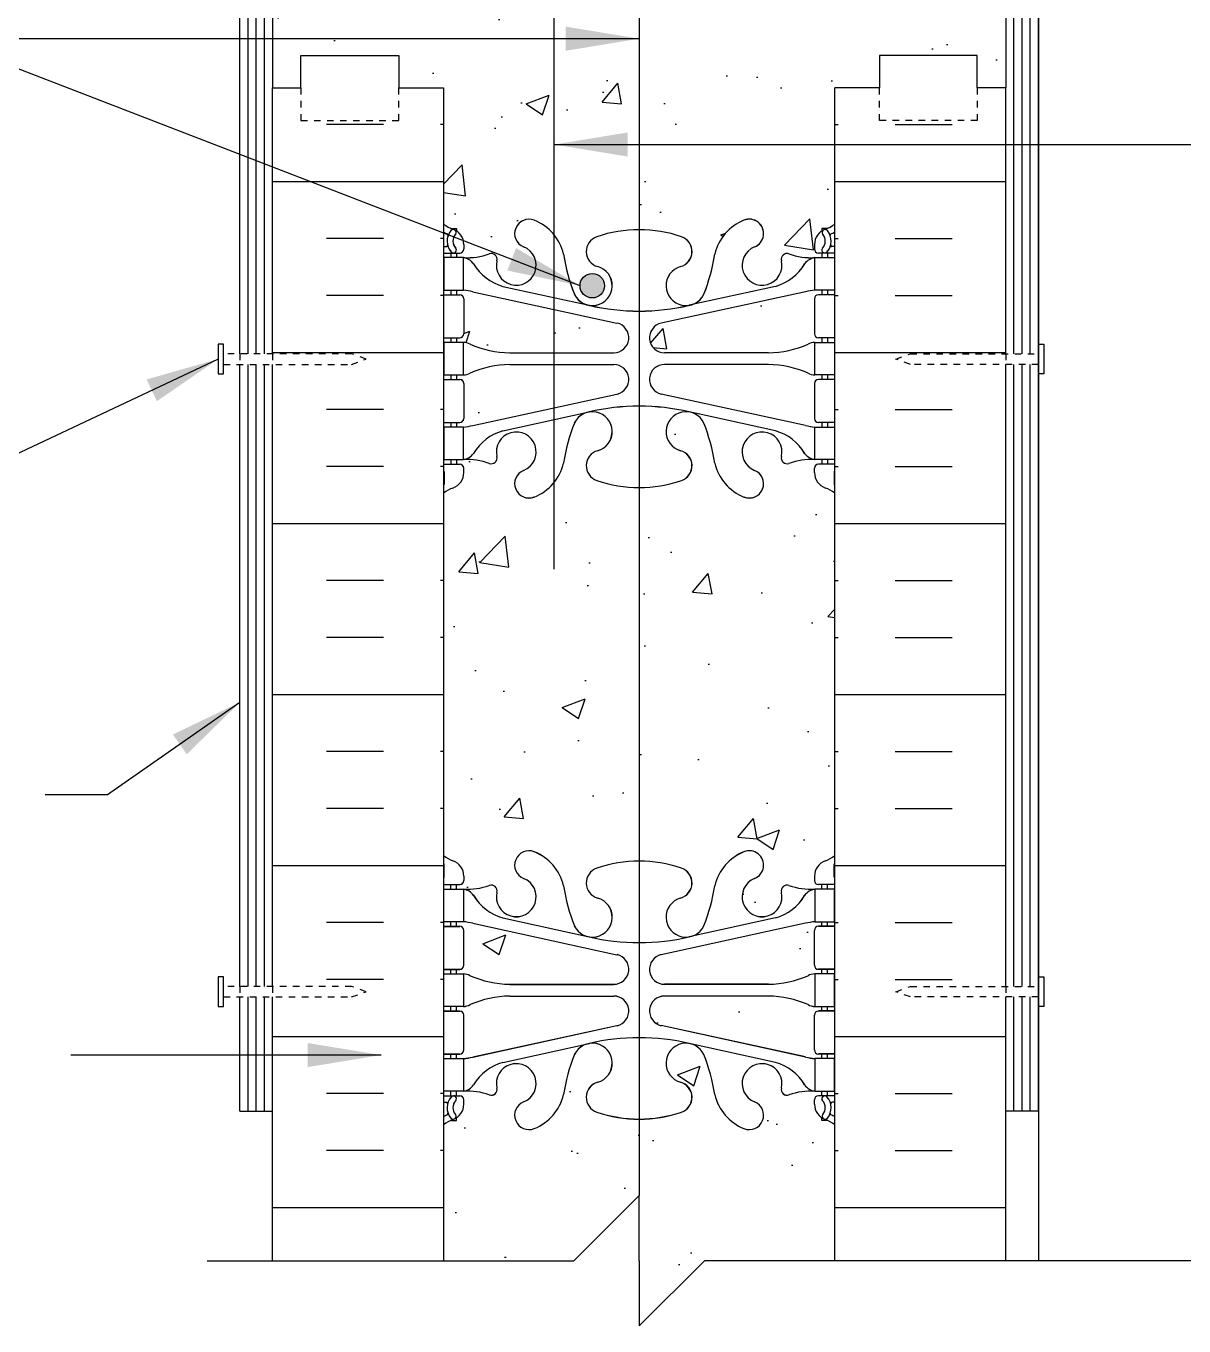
# Model space of a CAD drawing. Header units: inches. Extents: x 86.8 to 131.6, y 266.1 to 346.4.
# Drawn here: x 98.67 to 116.43, y 297.44 to 317.39 of the extents above; entities that cross this region are included whole.
import ezdxf

# ---------------------------------------------------------------- set-up
doc = ezdxf.new("R2010")
doc.units = ezdxf.units.IN
doc.header["$LTSCALE"] = 0.5
doc.header["$MEASUREMENT"] = 0
doc.linetypes.add('DASHED2', pattern=[0.375, 0.25, -0.125])
doc.linetypes.add('HIDDEN2', pattern=[0.1875, 0.125, -0.0625])
for name, color, linetype in [('HATCH', 12, 'Continuous'), ('line25', 2, 'Continuous'), ('LINE3', 3, 'Continuous'), ('LINE50', 5, 'Continuous'), ('LINE9', 9, 'Continuous'), ('TEXT', 4, 'Continuous'), ('Web_Edge', 9, 'Continuous')]:
    doc.layers.add(name, color=color, linetype=linetype)
doc.styles.add('DIM', font='romans.shx', dxfattribs={"width": 0.7})
doc.styles.get("Standard").update_dxf_attribs({"font": 'romans.shx'})
doc.dimstyles.new('ext', dxfattribs={"dimscale": 12, "dimtxt": 0.09375, "dimasz": 0.09375, "dimexe": 0.09375, "dimexo": 0.0625, "dimgap": 0.0625, "dimtad": 0, "dimjust": 1, "dimdec": 1, "dimzin": 3, "dimdsep": 46, "dimlunit": 4, "dimtxsty": 'DIM', "dimcen": 0.09, "dimdle": 0.09375, "dimclrt": 4, "dimadec": 0, "dimazin": 0, "dimtfac": 1, "dimtdec": 1, "dimtmove": 2, "dimatfit": 3, "dimfxl": 0, "dimfrac": 2, "dimtolj": 1, "dimtzin": 0, "dimarcsym": 0})
doc.dimstyles.new('ext_12', dxfattribs={"dimscale": 12, "dimtxt": 0.075, "dimasz": 0.09375, "dimexe": 0.09375, "dimexo": 0.0625, "dimgap": 0.0625, "dimtad": 1, "dimdec": 1, "dimzin": 2, "dimdsep": 46, "dimlunit": 4, "dimtxsty": 'DIM', "dimcen": 0.09, "dimdle": 0.09375, "dimclrt": 4, "dimadec": 0, "dimazin": 0, "dimtfac": 1, "dimtdec": 1, "dimtmove": 2, "dimatfit": 3, "dimfxl": 0, "dimfrac": 2, "dimtolj": 1, "dimtzin": 0, "dimarcsym": 0})
doc.dimstyles.get("Standard").update_dxf_attribs({"dimtxt": 0.18, "dimasz": 0.18, "dimexe": 0.18, "dimexo": 0.0625, "dimgap": 0.09, "dimtad": 0, "dimtih": 1, "dimtoh": 1, "dimdec": 4, "dimzin": 0, "dimdsep": 46, "dimtxsty": 'Standard', "dimcen": 0.09, "dimadec": 0, "dimazin": 0, "dimtfac": 1, "dimtdec": 4, "dimtofl": 0, "dimtmove": 0, "dimatfit": 3, "dimfxl": 0, "dimtolj": 1, "dimtzin": 0, "dimarcsym": 0})
pattern_1 = [(50, (0, 0), (3.5863, -0.31376), [0.375, -4.125]), (355, (0, 0), (-0.693757, 3.76096), [0.3, -3.3]), (100.4514, (0.299, -0.026), (2.892547, 3.447198), [0.3187, -3.50571]), (46.1842, (0, 1), (5.336205, -0.827595), [0.5625, -6.1875]), (96.6356, (0.4447, 0.931), (4.67331, 4.87059), [0.47805, -5.258565]), (351.1842, (0, 1), (4.67331, 4.87059), [0.45, -4.95]), (21, (0.5, 0.75), (2.984535, -2.013094), [0.375, -4.125]), (326, (0.5, 0.75), (1.216577, 3.62575), [0.3, -3.3]), (71.4514, (0.7487, 0.5822), (4.201113, 1.612652), [0.3187, -3.50571]), (37.5, (0, 0), (0.0607993, 1.6644693), [0, -3.26, 0, -3.35, 0, -3.3125]), (7.5, (0, 0), (1.315348, 1.972059), [0, -1.91, 0, -3.185, 0, -1.2625]), (327.5, (-1.115, 0), (2.669112, -0.1127744), [0, -1.25, 0, -3.9, 0, -5.175]), (317.5, (-1.615, 0), (2.915931, 0.500525), [0, -1.625, 0, -2.59, 0, -3.675])]

# ---------------------------------------------------------------- blocks, each defined once
blk = doc.blocks.new('6 web')
at = {"layer": 'Web_Edge'}
for p, q in [((-2.89, 6.845), (-2.8, 6.845)), ((-2.8, 6.845), (-2.8, 6.803)), ((2.89, 6.845), (2.8, 6.845)), ((2.8, 6.845), (2.8, 6.803)), ((-2.69, 6.596), (-2.69, 6.529)), ((2.69, 6.596), (2.69, 6.529)), ((-3, 6.566), (-2.958, 6.566)), ((-3, 6.466), (-2.752, 6.466)), ((-2.89, 6.466), (-2.89, 6.396)), ((-2.8, 6.466), (-2.8, 6.396)), ((3, 6.466), (2.752, 6.466)), ((2.8, 6.466), (2.8, 6.396)), ((2.89, 6.466), (2.89, 6.396)), ((3, 6.566), (2.958, 6.566)), ((-3, 5.826), (-2.752, 5.826)), ((-2.89, 5.896), (-2.89, 5.826)), ((-2.8, 5.896), (-2.8, 5.826)), ((-2.551, 5.872), (-0.34, 5.391)), ((-2.09, 5.955), (-0.768, 5.665)), ((2.551, 5.872), (0.34, 5.391)), ((2.09, 5.955), (0.768, 5.665)), ((3, 5.826), (2.752, 5.826)), ((2.8, 5.896), (2.8, 5.826)), ((2.89, 5.896), (2.89, 5.826)), ((-2.69, 5.764), (-2.69, 5.229)), ((2.69, 5.764), (2.69, 5.229)), ((-3, 5.166), (-2.752, 5.166)), ((-2.89, 5.166), (-2.89, 5.096)), ((-2.8, 5.166), (-2.8, 5.096)), ((3, 5.166), (2.752, 5.166)), ((2.8, 5.166), (2.8, 5.096)), ((2.89, 5.166), (2.89, 5.096)), ((-1.985, 4.936), (-0.389, 4.936)), ((1.985, 4.936), (0.389, 4.936)), ((-2.89, 4.596), (-2.89, 4.526)), ((-2.8, 4.596), (-2.8, 4.526)), ((-1.985, 4.756), (-0.389, 4.756)), ((1.985, 4.756), (0.389, 4.756)), ((2.8, 4.596), (2.8, 4.526)), ((2.89, 4.596), (2.89, 4.526)), ((-3, 4.526), (-2.752, 4.526)), ((-2.69, 4.464), (-2.69, 3.929)), ((2.69, 4.464), (2.69, 3.929)), ((3, 4.526), (2.752, 4.526)), ((-2.551, 3.82), (-0.34, 4.302)), ((2.551, 3.82), (0.34, 4.302)), ((-2.09, 3.737), (-0.768, 4.028)), ((2.09, 3.737), (0.768, 4.028)), ((-3, 3.866), (-2.752, 3.866)), ((-2.89, 3.866), (-2.89, 3.796)), ((-2.8, 3.866), (-2.8, 3.796)), ((3, 3.866), (2.752, 3.866)), ((2.8, 3.866), (2.8, 3.796)), ((2.89, 3.866), (2.89, 3.796)), ((-3, 3.226), (-2.752, 3.226)), ((-2.89, 3.296), (-2.89, 3.226)), ((-2.8, 3.296), (-2.8, 3.226)), ((3, 3.226), (2.752, 3.226)), ((2.8, 3.296), (2.8, 3.226)), ((2.89, 3.296), (2.89, 3.226)), ((-2.99, 3.106), (-2.99, 2.92)), ((-2.69, 3.096), (-2.69, 3.164)), ((2.69, 3.096), (2.69, 3.164)), ((2.99, 3.106), (2.99, 2.92)), ((-2.99, -3.106), (-2.99, -2.92)), ((2.99, -3.106), (2.99, -2.92)), ((-2.69, -3.096), (-2.69, -3.164)), ((2.69, -3.096), (2.69, -3.164)), ((-3, -3.226), (-2.752, -3.226)), ((-2.89, -3.296), (-2.89, -3.226)), ((-2.8, -3.296), (-2.8, -3.226)), ((3, -3.226), (2.752, -3.226)), ((2.8, -3.296), (2.8, -3.226)), ((2.89, -3.296), (2.89, -3.226)), ((-2.09, -3.737), (-0.768, -4.028)), ((2.09, -3.737), (0.768, -4.028)), ((-3, -3.866), (-2.752, -3.866)), ((-2.89, -3.866), (-2.89, -3.796)), ((-2.8, -3.866), (-2.8, -3.796)), ((-2.69, -4.464), (-2.69, -3.929)), ((-2.551, -3.82), (-0.34, -4.302)), ((2.551, -3.82), (0.34, -4.302)), ((2.69, -4.464), (2.69, -3.929)), ((3, -3.866), (2.752, -3.866)), ((2.8, -3.866), (2.8, -3.796)), ((2.89, -3.866), (2.89, -3.796)), ((-3, -4.526), (-2.752, -4.526)), ((-2.89, -4.596), (-2.89, -4.526)), ((-2.8, -4.596), (-2.8, -4.526)), ((3, -4.526), (2.752, -4.526)), ((2.8, -4.596), (2.8, -4.526)), ((2.89, -4.596), (2.89, -4.526)), ((-1.985, -4.756), (-0.389, -4.756)), ((1.985, -4.756), (0.389, -4.756)), ((-1.985, -4.936), (-0.389, -4.936)), ((1.985, -4.936), (0.389, -4.936)), ((-3, -5.166), (-2.752, -5.166)), ((-2.89, -5.166), (-2.89, -5.096)), ((-2.8, -5.166), (-2.8, -5.096)), ((3, -5.166), (2.752, -5.166)), ((2.8, -5.166), (2.8, -5.096)), ((2.89, -5.166), (2.89, -5.096)), ((-2.69, -5.764), (-2.69, -5.229)), ((2.69, -5.764), (2.69, -5.229)), ((-2.551, -5.872), (-0.34, -5.391)), ((2.551, -5.872), (0.34, -5.391)), ((-2.09, -5.955), (-0.768, -5.665)), ((2.09, -5.955), (0.768, -5.665)), ((-3, -5.826), (-2.752, -5.826)), ((-2.89, -5.896), (-2.89, -5.826)), ((-2.8, -5.896), (-2.8, -5.826)), ((3, -5.826), (2.752, -5.826)), ((2.8, -5.896), (2.8, -5.826)), ((2.89, -5.896), (2.89, -5.826)), ((-3, -6.466), (-2.752, -6.466)), ((-3, -6.566), (-2.958, -6.566)), ((-2.89, -6.466), (-2.89, -6.396)), ((-2.8, -6.466), (-2.8, -6.396)), ((-2.69, -6.596), (-2.69, -6.529)), ((2.69, -6.596), (2.69, -6.529)), ((3, -6.466), (2.752, -6.466)), ((2.8, -6.466), (2.8, -6.396)), ((2.89, -6.466), (2.89, -6.396)), ((3, -6.566), (2.958, -6.566)), ((-2.89, -6.845), (-2.8, -6.845)), ((-2.8, -6.845), (-2.8, -6.803)), ((2.8, -6.845), (2.8, -6.803)), ((2.89, -6.845), (2.8, -6.845))]:
    blk.add_line(p, q, dxfattribs=at)
for points in [[(-2.995, 5.896), (-2.695, 5.896), (-2.695, 6.396), (-2.995, 6.396)], [(2.995, 5.896), (2.695, 5.896), (2.695, 6.396), (2.995, 6.396)], [(-2.995, 4.596), (-2.695, 4.596), (-2.695, 5.096), (-2.995, 5.096)], [(2.995, 4.596), (2.695, 4.596), (2.695, 5.096), (2.995, 5.096)], [(-2.995, 3.296), (-2.695, 3.296), (-2.695, 3.796), (-2.995, 3.796)], [(2.995, 3.296), (2.695, 3.296), (2.695, 3.796), (2.995, 3.796)], [(-2.995, -3.296), (-2.695, -3.296), (-2.695, -3.796), (-2.995, -3.796)], [(2.995, -3.296), (2.695, -3.296), (2.695, -3.796), (2.995, -3.796)], [(-2.995, -4.596), (-2.695, -4.596), (-2.695, -5.096), (-2.995, -5.096)], [(2.995, -4.596), (2.695, -4.596), (2.695, -5.096), (2.995, -5.096)], [(-2.995, -5.896), (-2.695, -5.896), (-2.695, -6.396), (-2.995, -6.396)], [(2.995, -5.896), (2.695, -5.896), (2.695, -6.396), (2.995, -6.396)]]:
    blk.add_lwpolyline(points, close=True, dxfattribs=at)
for centre, radius, start, end in [((-1.69, 6.766), 0.22, 68.1963, 248.1963), ((1.69, 6.766), 0.22, 291.8037, 111.8037), ((-2.69, 7.303), 0.5, 231.6833, 250.5288), ((-2.69, 7.303), 0.6, 238.8907, 245.0748), ((-2.696, 6.651), 0.25, 140.1145, 222.4609), ((-2.854, 6.782), 0.045, 319.1879, 141.448), ((-2.94, 6.596), 0.25, 0, 70.5288), ((-1.885, 6.278), 0.745, 13.2652, 68.1963), ((0, 4.825), 2, 90, 108.923), ((0, 4.825), 2, 71.077, 90), ((1.885, 6.278), 0.745, 111.8037, 166.7348), ((2.94, 6.596), 0.25, 109.4712, 180), ((2.854, 6.782), 0.045, 38.552, 220.8121), ((2.69, 7.303), 0.5, 289.4712, 308.3167), ((2.696, 6.651), 0.25, 317.5391, 39.8855), ((2.69, 7.303), 0.6, 294.9252, 301.1093), ((-2.958, 6.586), 0.02, 270, 14.1541), ((-2.951, 6.741), 0.02, 340.7916, 65.0748), ((-2.696, 6.651), 0.16, 140.0001, 222.4609), ((-0.571, 6.49), 0.24, 108.923, 254.2747), ((0.571, 6.49), 0.24, 285.7253, 71.077), ((2.696, 6.651), 0.16, 317.5391, 39.9999), ((2.951, 6.741), 0.02, 114.9252, 199.2084), ((2.958, 6.586), 0.02, 165.8459, 270), ((-2.848, 6.512), 0.045, 222.4609, 42.4609), ((-2.752, 6.529), 0.0625, 270, 0), ((-2.639, 7.395), 1, 266.7879, 289.9067), ((-2.738, 6.15), 0.25, 37.2777, 80.0823), ((-2.269, 6.369), 0.09, 346.6795, 108.8651), ((-1.885, 6.278), 0.305, 166.6795, 68.1963), ((1.803, 6.92), 3, 189.0273, 201.1984), ((-1.803, 6.92), 3, 338.8016, 350.9727), ((1.885, 6.278), 0.305, 111.8037, 13.3205), ((2.269, 6.369), 0.09, 71.1349, 193.3205), ((2.639, 7.395), 1, 250.0933, 273.2121), ((2.738, 6.15), 0.25, 99.9177, 142.7223), ((2.752, 6.529), 0.0625, 180, 270), ((2.848, 6.512), 0.045, 137.5391, 317.5391), ((-1.891, 6.678), 0.75, 210.155, 254.5838), ((-0.718, 5.966), 0.305, 205.3782, 74.2747), ((0.718, 5.966), 0.305, 105.7253, 334.6218), ((1.891, 6.678), 0.75, 285.4162, 329.845), ((-2.752, 5.764), 0.0625, 0, 90), ((-2.786, 4.9), 1, 76.4291, 84.7991), ((2.786, 4.9), 1, 95.2009, 103.5709), ((2.752, 5.764), 0.0625, 90, 180), ((0, 8.932), 3.356, 256.7692, 270), ((0, 8.932), 3.356, 270, 283.2308), ((-0.389, 5.166), 0.23, 270, 77.6055), ((0.389, 5.166), 0.23, 102.3945, 270), ((-2.752, 5.229), 0.0625, 270, 0), ((2.752, 5.229), 0.0625, 180, 270), ((-2.699, 4.877), 0.219, 60.4937, 88.92), ((-1.955, 6.536), 1.6, 246.5673, 268.9203), ((1.955, 6.536), 1.6, 271.0797, 293.4327), ((2.699, 4.877), 0.219, 91.08, 119.5063), ((-2.699, 4.815), 0.219, 271.08, 299.5063), ((-2.699, 4.815), 0.219, 271.08, 299.5063), ((-1.955, 3.156), 1.6, 91.0797, 113.4327), ((-1.955, 3.156), 1.6, 91.0797, 113.4327), ((-0.389, 4.526), 0.23, 282.3945, 90), ((0.389, 4.526), 0.23, 90, 257.6055), ((1.955, 3.156), 1.6, 66.5673, 88.9203), ((1.955, 3.156), 1.6, 66.5673, 88.9203), ((2.699, 4.815), 0.219, 240.4937, 268.92), ((2.699, 4.815), 0.219, 240.4937, 268.92), ((-2.752, 4.464), 0.0625, 0, 90), ((2.752, 4.464), 0.0625, 90, 180), ((-0.718, 3.727), 0.305, 285.7253, 154.6218), ((0, 0.761), 3.356, 90, 103.2308), ((0, 0.761), 3.356, 76.7692, 90), ((0.718, 3.727), 0.305, 25.3782, 254.2747), ((-2.752, 3.929), 0.0625, 270, 0), ((-2.786, 4.792), 1, 275.2009, 283.5709), ((1.803, 2.773), 3, 158.8016, 170.9727), ((-1.803, 2.773), 3, 9.0273, 21.1984), ((2.786, 4.792), 1, 256.4291, 264.7991), ((2.752, 3.929), 0.0625, 180, 270), ((-1.891, 3.014), 0.75, 105.4162, 149.845), ((-1.885, 3.414), 0.305, 291.8037, 193.3205), ((1.885, 3.414), 0.305, 346.6795, 248.1963), ((1.891, 3.014), 0.75, 30.155, 74.5838), ((-0.571, 3.202), 0.24, 105.7253, 251.077), ((0.571, 3.202), 0.24, 288.923, 74.2747), ((-2.752, 3.164), 0.0625, 360, 90), ((-2.738, 3.542), 0.25, 279.9177, 322.7223), ((-2.639, 2.298), 1, 70.0933, 93.2121), ((-2.269, 3.323), 0.09, 251.1349, 13.3205), ((-1.885, 3.414), 0.745, 291.8037, 346.7348), ((1.885, 3.414), 0.745, 193.2652, 248.1963), ((2.269, 3.323), 0.09, 166.6795, 288.8651), ((2.639, 2.298), 1, 86.7879, 109.9067), ((2.738, 3.542), 0.25, 217.2777, 260.0823), ((2.752, 3.164), 0.0625, 90, 180), ((-3.01, 3.106), 0.02, 0, 60.012), ((-2.94, 3.096), 0.25, 289.4712, 360), ((-1.69, 2.927), 0.22, 111.8037, 291.8037), ((1.69, 2.927), 0.22, 248.1963, 68.1963), ((2.94, 3.096), 0.25, 180, 250.5288), ((3.01, 3.106), 0.02, 119.988, 180), ((-3.01, 2.92), 0.02, 301.073, 0), ((-2.69, 2.389), 0.6, 121.073, 121.1093), ((-2.69, 2.389), 0.5, 109.4712, 128.3167), ((0, 4.867), 2, 251.077, 270), ((0, 4.867), 2, 270, 288.923), ((2.69, 2.389), 0.5, 51.6833, 70.5288), ((3.01, 2.92), 0.02, 180, 238.927), ((2.69, 2.389), 0.6, 58.8907, 58.927), ((-2.69, -2.389), 0.5, 231.6833, 250.5288), ((-1.69, -2.927), 0.22, 68.1963, 248.1963), ((-1.885, -3.414), 0.745, 13.2652, 68.1963), ((1.885, -3.414), 0.745, 111.8037, 166.7348), ((1.69, -2.927), 0.22, 291.8037, 111.8037), ((2.69, -2.389), 0.5, 289.4712, 308.3167), ((-2.69, -2.389), 0.6, 238.8907, 238.927), ((-3.01, -2.92), 0.02, 360, 58.927), ((-2.94, -3.096), 0.25, 0, 70.5288), ((-0.571, -3.202), 0.24, 108.923, 254.2747), ((0, -4.867), 2, 90, 108.923), ((0, -4.867), 2, 71.077, 90), ((0.571, -3.202), 0.24, 285.7253, 71.077), ((2.94, -3.096), 0.25, 109.4712, 180), ((3.01, -2.92), 0.02, 121.073, 180), ((2.69, -2.389), 0.6, 301.073, 301.1093), ((-3.01, -3.106), 0.02, 299.988, 360), ((-2.752, -3.164), 0.0625, 270, 0), ((-1.885, -3.414), 0.305, 166.6795, 68.1963), ((1.885, -3.414), 0.305, 111.8037, 13.3205), ((2.752, -3.164), 0.0625, 180, 270), ((3.01, -3.106), 0.02, 180, 240.012), ((-2.639, -2.298), 1, 266.7879, 289.9067), ((-2.738, -3.542), 0.25, 37.2777, 80.0823), ((-1.891, -3.014), 0.75, 210.155, 254.5838), ((-2.269, -3.323), 0.09, 346.6795, 108.8651), ((1.803, -2.773), 3, 189.0273, 201.1984), ((-1.803, -2.773), 3, 338.8016, 350.9727), ((1.891, -3.014), 0.75, 285.4162, 329.845), ((2.269, -3.323), 0.09, 71.1349, 193.3205), ((2.639, -2.298), 1, 250.0933, 273.2121), ((2.738, -3.542), 0.25, 99.9177, 142.7223), ((-0.718, -3.727), 0.305, 205.3782, 74.2747), ((0.718, -3.727), 0.305, 105.7253, 334.6218), ((-2.752, -3.929), 0.0625, 0, 90), ((-2.786, -4.792), 1, 76.4291, 84.7991), ((2.786, -4.792), 1, 95.2009, 103.5709), ((2.752, -3.929), 0.0625, 90, 180), ((0, -0.761), 3.356, 256.7692, 270), ((0, -0.761), 3.356, 270, 283.2308), ((-0.389, -4.526), 0.23, 270, 77.6055), ((0.389, -4.526), 0.23, 102.3945, 270), ((-2.752, -4.464), 0.0625, 270, 0), ((2.752, -4.464), 0.0625, 180, 270), ((-2.699, -4.815), 0.219, 60.4937, 88.92), ((-2.699, -4.815), 0.219, 60.4937, 88.92), ((-1.955, -3.156), 1.6, 246.5673, 268.9203), ((-1.955, -3.156), 1.6, 246.5673, 268.9203), ((1.955, -3.156), 1.6, 271.0797, 293.4327), ((1.955, -3.156), 1.6, 271.0797, 293.4327), ((2.699, -4.815), 0.219, 91.08, 119.5063), ((2.699, -4.815), 0.219, 91.08, 119.5063), ((-1.955, -6.536), 1.6, 91.0797, 113.4327), ((-0.389, -5.166), 0.23, 282.3945, 90), ((0.389, -5.166), 0.23, 90, 257.6055), ((1.955, -6.536), 1.6, 66.5673, 88.9203), ((-2.752, -5.229), 0.0625, 0, 90), ((-2.699, -4.877), 0.219, 271.08, 299.5063), ((2.699, -4.877), 0.219, 240.4937, 268.92), ((2.752, -5.229), 0.0625, 90, 180), ((0, -8.932), 3.356, 90, 103.2308), ((0, -8.932), 3.356, 76.7692, 90), ((-2.752, -5.764), 0.0625, 270, 0), ((-0.718, -5.966), 0.305, 285.7253, 154.6218), ((0.718, -5.966), 0.305, 25.3782, 254.2747), ((2.752, -5.764), 0.0625, 180, 270), ((-2.786, -4.9), 1, 275.2009, 283.5709), ((-1.891, -6.678), 0.75, 105.4162, 149.845), ((-1.885, -6.278), 0.305, 291.8037, 193.3205), ((1.803, -6.92), 3, 158.8016, 170.9727), ((-1.803, -6.92), 3, 9.0273, 21.1984), ((1.885, -6.278), 0.305, 346.6795, 248.1963), ((1.891, -6.678), 0.75, 30.155, 74.5838), ((2.786, -4.9), 1, 256.4291, 264.7991), ((-2.738, -6.15), 0.25, 279.9177, 322.7223), ((-2.269, -6.369), 0.09, 251.1349, 13.3205), ((-0.571, -6.49), 0.24, 105.7253, 251.077), ((0.571, -6.49), 0.24, 288.923, 74.2747), ((2.269, -6.369), 0.09, 166.6795, 288.8651), ((2.738, -6.15), 0.25, 217.2777, 260.0823), ((-2.958, -6.586), 0.02, 345.8459, 90), ((-2.696, -6.651), 0.25, 137.5391, 219.8855), ((-2.848, -6.512), 0.045, 317.5391, 137.5391), ((-2.696, -6.651), 0.16, 137.5391, 219.9999), ((-2.752, -6.529), 0.0625, 360, 90), ((-2.639, -7.395), 1, 70.0933, 93.2121), ((-1.69, -6.766), 0.22, 111.8037, 291.8037), ((-1.885, -6.278), 0.745, 291.8037, 346.7348), ((1.885, -6.278), 0.745, 193.2652, 248.1963), ((1.69, -6.766), 0.22, 248.1963, 68.1963), ((2.639, -7.395), 1, 86.7879, 109.9067), ((2.752, -6.529), 0.0625, 90, 180), ((2.848, -6.512), 0.045, 42.4609, 222.4609), ((2.696, -6.651), 0.16, 320.0001, 42.4609), ((2.696, -6.651), 0.25, 320.1145, 42.4609), ((2.958, -6.586), 0.02, 90, 194.1541), ((-2.69, -7.303), 0.6, 114.9252, 121.1093), ((-2.951, -6.741), 0.02, 294.9252, 19.2084), ((-2.854, -6.782), 0.045, 218.552, 40.8121), ((-2.94, -6.596), 0.25, 289.4712, 360), ((0, -4.825), 2, 251.077, 270), ((0, -4.825), 2, 270, 288.923), ((2.94, -6.596), 0.25, 180, 250.5288), ((2.854, -6.782), 0.045, 139.1879, 321.448), ((2.951, -6.741), 0.02, 160.7916, 245.0748), ((2.69, -7.303), 0.6, 58.8907, 65.0748), ((-2.69, -7.303), 0.5, 109.4712, 128.3167), ((2.69, -7.303), 0.5, 51.6833, 70.5288)]:
    blk.add_arc(centre, radius, start, end, dxfattribs=at)

msp = doc.modelspace()

# ---------------------------------------------------------------- hatches: boundary and pattern name
at = {"layer": 'HATCH'}
h = msp.add_hatch(dxfattribs=at)
h.set_pattern_fill('AR-CONC', color=256, scale=0.5, style=0)
h.set_pattern_definition(pattern_1)
h.paths.add_polyline_path([(110.627, 311.256, 0.036537), (110.771, 311.232), (110.876, 311.232), (110.876, 311.302), (110.828, 311.302, -0.414214), (110.766, 311.364), (110.766, 311.899, -0.414214), (110.828, 311.962), (110.876, 311.962), (110.876, 312.032), (110.779, 312.032, -0.134256), (110.667, 312.06, 0.097844), (110.061, 312.192), (108.465, 312.192, 0.897292), (108.415, 311.737)])
h.paths.add_polyline_path([(110.667, 312.503, -0.134256), (110.779, 312.532), (110.876, 312.532), (110.876, 312.602), (110.828, 312.602, -0.414214), (110.766, 312.664), (110.766, 313.199, -0.414214), (110.828, 313.262), (110.876, 313.262), (110.876, 313.332), (110.771, 313.332, 0.036537), (110.627, 313.308), (108.415, 312.826, 0.897292), (108.465, 312.372), (110.061, 312.372, 0.097844)])
h.paths.add_polyline_path([(106.09, 312.372), (106.774, 312.372), (106.774, 313.036), (105.525, 313.308, 0.036537), (105.381, 313.332), (105.276, 313.332), (105.276, 313.262), (105.323, 313.262, -0.414214), (105.386, 313.199), (105.386, 312.664, -0.414214), (105.323, 312.602), (105.276, 312.602), (105.276, 312.532), (105.372, 312.532, -0.134256), (105.484, 312.503, 0.097844)])
h.paths.add_polyline_path([(106.09, 312.192, 0.097844), (105.484, 312.06, -0.134256), (105.372, 312.032), (105.276, 312.032), (105.276, 311.962), (105.323, 311.962, -0.414214), (105.386, 311.899), (105.386, 311.364, -0.414214), (105.323, 311.302), (105.276, 311.302), (105.276, 311.232), (105.381, 311.232, 0.036537), (105.525, 311.256), (106.774, 311.528), (106.774, 312.192)])
h.paths.add_polyline_path([(107.736, 311.737, 0.897292), (107.687, 312.192), (106.774, 312.192), (106.774, 311.528)])
h.paths.add_polyline_path([(107.687, 312.372, 0.897292), (107.736, 312.826), (106.774, 313.036), (106.774, 312.372)])
h.paths.add_polyline_path([(105.076, 314.347, 0.064398), (105.186, 314.281), (105.276, 314.281), (105.276, 314.239, -0.249069), (105.386, 314.032), (105.386, 313.964, -0.414214), (105.323, 313.902), (105.276, 313.902), (105.276, 313.832), (105.381, 313.832, 0.10046), (105.774, 313.889, -0.601435), (105.894, 313.784, 2.182095), (106.304, 313.997, -1), (106.467, 314.405, -0.130426), (106.774, 314.177), (106.774, 317.397), (106.451, 317.397), (106.451, 318.797, 0.414214), (106.351, 318.897), (102.451, 318.897), (102.451, 316.436), (102.888, 316.436), (102.888, 316.936), (104.388, 316.936), (104.388, 316.436), (105.076, 316.436)])
h.paths.add_polyline_path([(106.774, 314.177, -0.110434), (106.916, 313.885, 0.053157), (107.082, 313.271, 0.223253), (107.282, 313.106), (107.302, 313.101, 0.955472), (107.44, 313.695, -0.735593), (107.427, 314.153, -0.082755), (108.076, 314.261, -0.082755), (108.724, 314.153, -0.735593), (108.711, 313.695, 0.955472), (108.85, 313.101), (108.869, 313.106, 0.223253), (109.07, 313.271, 0.053157), (109.236, 313.885, -0.24438), (109.684, 314.405, -1), (109.847, 313.997, 2.182095), (110.257, 313.784, -0.601435), (110.377, 313.889, 0.10046), (110.771, 313.832), (110.876, 313.832), (110.876, 313.902), (110.828, 313.902, -0.414214), (110.766, 313.964), (110.766, 314.032, -0.249069), (110.876, 314.239), (110.876, 314.281), (110.966, 314.281, 0.064398), (111.076, 314.347), (111.076, 316.436), (111.763, 316.436), (111.763, 316.936), (113.263, 316.936), (113.263, 316.436), (113.701, 316.436), (113.701, 318.897), (109.801, 318.897, 0.414214), (109.701, 318.797), (109.701, 317.397), (109.201, 317.397), (109.201, 318.897, -0.414214), (109.701, 319.397), (113.701, 319.397), (113.701, 325.474), (109.701, 325.474, -0.414214), (109.201, 325.974), (109.201, 327.474), (109.701, 327.474), (109.701, 326.074, 0.414214), (109.801, 325.974), (113.701, 325.974), (113.701, 328.436), (106.774, 328.436), (106.774, 327.474), (106.951, 327.474), (106.951, 325.974, -0.220411), (106.774, 325.593), (106.774, 319.278, -0.220411), (106.951, 318.897), (106.951, 317.397), (106.774, 317.397)])
h.paths.add_polyline_path([(107.545, 313.401, -1), (107.17, 313.401, -1)], flags=16)
h.paths.add_polyline_path([(102.451, 319.397), (106.451, 319.397, -0.177589), (106.774, 319.278), (106.774, 325.593, -0.177589), (106.451, 325.474), (102.451, 325.474)])
h.paths.add_polyline_path([(106.774, 328.436), (102.451, 328.436), (102.451, 325.974), (106.351, 325.974, 0.414214), (106.451, 326.074), (106.451, 327.474), (106.774, 327.474)])
h = msp.add_hatch(dxfattribs=at)
h.set_pattern_fill('INSUL', color=256, scale=7, style=0)
h.set_pattern_definition([(180, (216.1514, 0), (0, 2.625), []), (180, (216.1514, 0.875), (0, 2.625), [0.875, -0.875]), (180, (216.1514, 1.75), (0, 2.625), [0.875, -0.875])])
h.paths.add_polyline_path([(105.076, 316.436), (105.076, 298.436), (102.451, 298.436), (102.451, 313.436), (102.451, 316.436), (102.888, 316.436), (102.888, 315.936), (104.388, 315.936), (104.388, 316.436)])
h = msp.add_hatch(dxfattribs=at)
h.set_pattern_fill('INSUL', color=256, scale=7, style=0)
h.paths.add_polyline_path([(111.076, 316.436), (111.076, 298.436), (113.701, 298.436), (113.701, 313.436), (113.701, 316.436), (113.263, 316.436), (113.263, 315.936), (111.763, 315.936), (111.763, 316.436)])
h = msp.add_hatch(dxfattribs=at)
h.set_pattern_fill('AR-CONC', color=256, scale=0.5, style=0)
h.set_pattern_definition(pattern_1)
h.paths.add_polyline_path([(111.076, 310.217, 0.082415), (110.932, 310.296, -0.317837), (110.766, 310.532), (110.766, 310.599, -0.414214), (110.828, 310.662), (110.876, 310.662), (110.876, 310.732), (110.771, 310.732, 0.10046), (110.377, 310.675, -0.601435), (110.257, 310.779, 2.182095), (109.847, 310.567, -1), (109.684, 310.158, -0.24438), (109.236, 310.679, 0.053157), (109.07, 311.293, 0.223253), (108.869, 311.458), (108.85, 311.462, 0.955472), (108.711, 310.869, -0.735593), (108.724, 310.411, -0.082755), (108.076, 310.302), (108.076, 304.569, -0.082755), (108.724, 304.461, -0.735593), (108.711, 304.003, 0.955472), (108.85, 303.409), (108.869, 303.413, 0.223253), (109.07, 303.578, 0.053157), (109.236, 304.192, -0.24438), (109.684, 304.713, -1), (109.847, 304.305, 2.182095), (110.257, 304.092, -0.601435), (110.377, 304.197, 0.10046), (110.771, 304.139), (110.876, 304.139), (110.876, 304.209), (110.828, 304.209, -0.414214), (110.766, 304.272), (110.766, 304.339, -0.317837), (110.932, 304.575, 0.082415), (111.076, 304.654)])
h.paths.add_polyline_path([(108.076, 310.302, -0.082755), (107.427, 310.411, -0.735593), (107.44, 310.869, 0.955472), (107.302, 311.462), (107.282, 311.458, 0.223253), (107.082, 311.293, 0.053157), (106.916, 310.679, -0.24438), (106.467, 310.158, -1), (106.304, 310.567, 2.182095), (105.894, 310.779, -0.601435), (105.774, 310.675, 0.10046), (105.381, 310.732), (105.276, 310.732), (105.276, 310.662), (105.323, 310.662, -0.414214), (105.386, 310.599), (105.386, 310.532, -0.317837), (105.219, 310.296, 0.082415), (105.076, 310.217), (105.076, 304.654, 0.082415), (105.219, 304.575, -0.317837), (105.386, 304.339), (105.386, 304.272, -0.414214), (105.323, 304.209), (105.276, 304.209), (105.276, 304.139), (105.381, 304.139, 0.10046), (105.774, 304.197, -0.601435), (105.894, 304.092, 2.182095), (106.304, 304.305, -1), (106.467, 304.713, -0.24438), (106.916, 304.192, 0.053157), (107.082, 303.578, 0.223253), (107.282, 303.413), (107.302, 303.409, 0.955472), (107.44, 304.003, -0.735593), (107.427, 304.461, -0.082755), (108.076, 304.569)])
h.paths.add_polyline_path([(106.304, 300.874, 2.182095), (105.894, 301.087, -0.601435), (105.774, 300.982, 0.10046), (105.381, 301.039), (105.276, 301.039), (105.276, 300.969), (105.323, 300.969, -0.414214), (105.386, 300.907), (105.386, 300.839, -0.249069), (105.276, 300.632), (105.276, 300.591), (105.186, 300.591, 0.064398), (105.076, 300.525), (105.076, 298.436), (107.076, 298.436), (108.076, 299.436), (108.076, 300.61, -0.082755), (107.427, 300.718, -0.735593), (107.44, 301.176, 0.955472), (107.302, 301.77), (107.282, 301.765, 0.223253), (107.082, 301.601, 0.053157), (106.916, 300.986, -0.24438), (106.467, 300.466, -1)])
h.paths.add_polyline_path([(109.684, 300.466, -0.24438), (109.236, 300.986, 0.053157), (109.07, 301.601, 0.223253), (108.869, 301.765), (108.85, 301.77, 0.955472), (108.711, 301.176, -0.735593), (108.724, 300.718, -0.082755), (108.076, 300.61), (108.076, 299.436), (108.076, 298.436), (108.076, 297.436), (109.076, 298.436), (111.076, 298.436), (111.076, 300.525, 0.064398), (110.966, 300.591), (110.876, 300.591), (110.876, 300.632, -0.249069), (110.766, 300.839), (110.766, 300.907, -0.414214), (110.828, 300.969), (110.876, 300.969), (110.876, 301.039), (110.771, 301.039, 0.10046), (110.377, 300.982, -0.601435), (110.257, 301.087, 2.182095), (109.847, 300.874, -1)])
h.paths.add_polyline_path([(110.061, 302.499), (108.465, 302.499, 0.897292), (108.415, 302.045), (110.627, 301.563, 0.036537), (110.771, 301.539), (110.876, 301.539), (110.876, 301.609), (110.828, 301.609, -0.414214), (110.766, 301.672), (110.766, 302.207, -0.414214), (110.828, 302.269), (110.876, 302.269), (110.876, 302.339), (110.779, 302.339, -0.134256), (110.667, 302.368, 0.097844)])
h.paths.add_polyline_path([(108.415, 303.134, 0.897292), (108.465, 302.679), (110.061, 302.679, 0.097844), (110.667, 302.811, -0.134256), (110.779, 302.839), (110.876, 302.839), (110.876, 302.909), (110.828, 302.909, -0.414214), (110.766, 302.972), (110.766, 303.507, -0.414214), (110.828, 303.569), (110.876, 303.569), (110.876, 303.639), (110.771, 303.639, 0.036537), (110.627, 303.616)])
h.paths.add_polyline_path([(105.525, 303.616, 0.036537), (105.381, 303.639), (105.276, 303.639), (105.276, 303.569), (105.323, 303.569, -0.414214), (105.386, 303.507), (105.386, 302.972, -0.414214), (105.323, 302.909), (105.276, 302.909), (105.276, 302.839), (105.372, 302.839, -0.134256), (105.484, 302.811, 0.097844), (106.09, 302.679), (107.687, 302.679, 0.897292), (107.736, 303.134)])
h.paths.add_polyline_path([(105.484, 302.368, -0.134256), (105.372, 302.339), (105.276, 302.339), (105.276, 302.269), (105.323, 302.269, -0.414214), (105.386, 302.207), (105.386, 301.672, -0.414214), (105.323, 301.609), (105.276, 301.609), (105.276, 301.539), (105.381, 301.539, 0.036537), (105.525, 301.563), (107.736, 302.045, 0.897292), (107.687, 302.499), (106.09, 302.499, 0.097844)])
at = {"layer": 'LINE3'}
msp.add_hatch(color=256, dxfattribs=at).paths.add_polyline_path([(107.545, 313.401, 1), (107.17, 313.401, 1)])

# ---------------------------------------------------------------- linework, layer by layer
at = {"layer": 'HATCH'}
for p, q in [((102.076, 312.356), (102.076, 318.897)), ((102.201, 312.356), (102.201, 318.897)), ((102.326, 312.356), (102.326, 318.897)), ((113.826, 312.356), (113.826, 318.897)), ((113.951, 312.356), (113.951, 318.897)), ((114.076, 312.356), (114.076, 318.897)), ((102.076, 302.647), (102.076, 312.194)), ((102.201, 302.647), (102.201, 312.194)), ((102.326, 302.647), (102.326, 312.194)), ((113.826, 302.647), (113.826, 312.194)), ((113.951, 302.647), (113.951, 312.194)), ((114.076, 302.647), (114.076, 312.194)), ((102.076, 300.735), (102.076, 302.485)), ((102.201, 300.735), (102.201, 302.485)), ((102.326, 300.735), (102.326, 302.485)), ((113.826, 300.735), (113.826, 302.485)), ((113.951, 300.735), (113.951, 302.485)), ((114.076, 300.735), (114.076, 302.485))]:
    msp.add_line(p, q, dxfattribs=at)
at = {"layer": 'HATCH', "linetype": 'HIDDEN2'}
for p, q in [((101.951, 312.356), (101.951, 312.194)), ((102.451, 312.356), (102.451, 312.194)), ((113.701, 312.356), (113.701, 312.194)), ((114.201, 312.356), (114.201, 312.194)), ((101.951, 302.647), (101.951, 302.485)), ((102.451, 302.647), (102.451, 302.485)), ((113.701, 302.647), (113.701, 302.485)), ((114.201, 302.647), (114.201, 302.485))]:
    msp.add_line(p, q, dxfattribs=at)
at = {"layer": 'line25'}
for p, q in [((102.451, 318.897), (102.451, 316.436)), ((113.701, 318.897), (113.701, 316.436)), ((105.076, 316.436), (105.076, 298.436)), ((111.076, 298.436), (111.076, 316.436))]:
    msp.add_line(p, q, dxfattribs=at)
at = {"layer": 'LINE3'}
for p, q in [((106.774, 309.053), (106.774, 346.436)), ((108.076, 326.936), (108.076, 299.436))]:
    msp.add_line(p, q, dxfattribs=at)
msp.add_circle((107.357, 313.401), 0.188, dxfattribs=at)
at = {"layer": 'LINE50'}
for p, q in [((102.451, 312.356), (102.451, 316.436)), ((113.701, 313.436), (113.701, 316.436)), ((113.701, 312.356), (113.701, 313.436)), ((102.451, 302.647), (102.451, 312.194)), ((113.701, 302.647), (113.701, 312.194)), ((102.451, 298.436), (102.451, 302.485)), ((113.701, 298.436), (113.701, 302.485))]:
    msp.add_line(p, q, dxfattribs=at)
for points in [[(102.451, 316.436), (102.888, 316.436), (102.888, 316.936), (104.388, 316.936), (104.388, 316.436), (105.076, 316.436)], [(113.701, 316.436), (113.263, 316.436), (113.263, 316.936), (111.763, 316.936), (111.763, 316.436), (111.076, 316.436)]]:
    msp.add_lwpolyline(points, dxfattribs=at)
at = {"layer": 'LINE9'}
for p, q in [((101.951, 312.356), (101.951, 318.897)), ((114.201, 318.897), (114.201, 298.436)), ((114.201, 312.356), (114.201, 318.897)), ((101.951, 302.647), (101.951, 312.194)), ((114.201, 302.647), (114.201, 312.194)), ((101.951, 300.735), (101.951, 302.485)), ((114.201, 300.735), (114.201, 302.485)), ((101.951, 300.735), (102.451, 300.735)), ((114.201, 300.735), (113.701, 300.735)), ((108.076, 299.436), (107.076, 298.436)), ((108.076, 298.436), (108.076, 299.436)), ((101.451, 298.436), (107.076, 298.436)), ((108.076, 297.436), (109.076, 298.436)), ((108.076, 298.436), (108.076, 297.436)), ((117.951, 298.436), (109.076, 298.436))]:
    msp.add_line(p, q, dxfattribs=at)
at = {"layer": 'LINE9', "linetype": 'HIDDEN2'}
for p, q in [((103.664, 312.356), (101.701, 312.356)), ((103.888, 312.275), (103.664, 312.356)), ((103.665, 312.194), (103.888, 312.275)), ((112.013, 312.275), (112.237, 312.356)), ((112.237, 312.194), (112.013, 312.275)), ((112.237, 312.356), (114.201, 312.356)), ((101.701, 312.194), (103.665, 312.194)), ((114.201, 312.194), (112.237, 312.194)), ((103.664, 302.647), (101.701, 302.647)), ((101.701, 302.485), (103.665, 302.485)), ((103.888, 302.566), (103.664, 302.647)), ((103.665, 302.485), (103.888, 302.566)), ((112.013, 302.566), (112.237, 302.647)), ((112.237, 302.485), (112.013, 302.566)), ((112.237, 302.647), (114.201, 302.647)), ((114.201, 302.485), (112.237, 302.485))]:
    msp.add_line(p, q, dxfattribs=at)
at = {"layer": 'LINE9', "linetype": 'DASHED2', "ltscale": 0.15}
for points in [[(102.888, 316.436), (102.888, 316.436), (102.888, 315.936), (104.388, 315.936), (104.388, 316.436), (104.388, 316.436)], [(113.263, 316.436), (113.263, 316.436), (113.263, 315.936), (111.763, 315.936), (111.763, 316.436), (111.763, 316.436)]]:
    msp.add_lwpolyline(points, dxfattribs=at)
at = {"layer": 'LINE9'}
for points in [[(101.701, 312.047), (101.701, 312.503), (101.616, 312.503), (101.616, 312.047)], [(114.201, 312.047), (114.201, 312.503), (114.286, 312.503), (114.286, 312.047)], [(101.701, 302.338), (101.701, 302.794), (101.616, 302.794), (101.616, 302.338)], [(114.201, 302.338), (114.201, 302.794), (114.286, 302.794), (114.286, 302.338)]]:
    msp.add_lwpolyline(points, close=True, dxfattribs=at)
at = {"layer": 'Web_Edge'}
for p, q in [((105.186, 314.281), (105.276, 314.281)), ((105.276, 314.281), (105.276, 314.239)), ((110.966, 314.281), (110.876, 314.281)), ((110.876, 314.281), (110.876, 314.239)), ((105.076, 314.002), (105.118, 314.002)), ((105.076, 313.902), (105.323, 313.902)), ((105.186, 313.902), (105.186, 313.832)), ((105.276, 313.902), (105.276, 313.832)), ((105.386, 314.032), (105.386, 313.964)), ((110.766, 314.032), (110.766, 313.964)), ((111.076, 313.902), (110.828, 313.902)), ((110.876, 313.902), (110.876, 313.832)), ((110.966, 313.902), (110.966, 313.832)), ((111.076, 314.002), (111.034, 314.002)), ((105.076, 313.262), (105.323, 313.262)), ((105.186, 313.332), (105.186, 313.262)), ((105.276, 313.332), (105.276, 313.262)), ((105.525, 313.308), (107.736, 312.826)), ((105.986, 313.391), (107.308, 313.1)), ((110.627, 313.308), (108.415, 312.826)), ((110.166, 313.391), (108.844, 313.1)), ((111.076, 313.262), (110.828, 313.262)), ((110.876, 313.332), (110.876, 313.262)), ((110.966, 313.332), (110.966, 313.262)), ((105.386, 313.199), (105.386, 312.664)), ((110.766, 313.199), (110.766, 312.664)), ((105.076, 312.602), (105.323, 312.602)), ((105.186, 312.602), (105.186, 312.532)), ((105.276, 312.602), (105.276, 312.532)), ((111.076, 312.602), (110.828, 312.602)), ((110.876, 312.602), (110.876, 312.532)), ((110.966, 312.602), (110.966, 312.532)), ((106.09, 312.372), (107.687, 312.372)), ((110.061, 312.372), (108.465, 312.372)), ((106.09, 312.192), (107.687, 312.192)), ((110.061, 312.192), (108.465, 312.192)), ((105.076, 311.962), (105.323, 311.962)), ((105.186, 312.032), (105.186, 311.962)), ((105.276, 312.032), (105.276, 311.962)), ((105.386, 311.899), (105.386, 311.364)), ((110.766, 311.899), (110.766, 311.364)), ((111.076, 311.962), (110.828, 311.962)), ((110.876, 312.032), (110.876, 311.962)), ((110.966, 312.032), (110.966, 311.962)), ((105.525, 311.256), (107.736, 311.737)), ((110.627, 311.256), (108.415, 311.737)), ((105.986, 311.173), (107.308, 311.463)), ((110.166, 311.173), (108.844, 311.463)), ((105.076, 311.302), (105.323, 311.302)), ((105.186, 311.302), (105.186, 311.232)), ((105.276, 311.302), (105.276, 311.232)), ((111.076, 311.302), (110.828, 311.302)), ((110.876, 311.302), (110.876, 311.232)), ((110.966, 311.302), (110.966, 311.232)), ((105.076, 310.662), (105.323, 310.662)), ((105.186, 310.732), (105.186, 310.662)), ((105.276, 310.732), (105.276, 310.662)), ((111.076, 310.662), (110.828, 310.662)), ((110.876, 310.732), (110.876, 310.662)), ((110.966, 310.732), (110.966, 310.662)), ((105.086, 310.542), (105.086, 310.356)), ((105.386, 310.532), (105.386, 310.599)), ((110.766, 310.532), (110.766, 310.599)), ((111.066, 310.542), (111.066, 310.356)), ((105.086, 304.329), (105.086, 304.515)), ((111.066, 304.329), (111.066, 304.515)), ((105.386, 304.339), (105.386, 304.272)), ((110.766, 304.339), (110.766, 304.272)), ((105.076, 304.209), (105.323, 304.209)), ((105.186, 304.139), (105.186, 304.209)), ((105.276, 304.139), (105.276, 304.209)), ((111.076, 304.209), (110.828, 304.209)), ((110.876, 304.139), (110.876, 304.209)), ((110.966, 304.139), (110.966, 304.209)), ((105.986, 303.698), (107.308, 303.408)), ((110.166, 303.698), (108.844, 303.408)), ((105.076, 303.569), (105.323, 303.569)), ((105.186, 303.569), (105.186, 303.639)), ((105.276, 303.569), (105.276, 303.639)), ((105.386, 302.972), (105.386, 303.507)), ((105.525, 303.616), (107.736, 303.134)), ((110.627, 303.616), (108.415, 303.134)), ((110.766, 302.972), (110.766, 303.507)), ((111.076, 303.569), (110.828, 303.569)), ((110.876, 303.569), (110.876, 303.639)), ((110.966, 303.569), (110.966, 303.639)), ((105.076, 302.909), (105.323, 302.909)), ((105.186, 302.839), (105.186, 302.909)), ((105.276, 302.839), (105.276, 302.909)), ((111.076, 302.909), (110.828, 302.909)), ((110.876, 302.839), (110.876, 302.909)), ((110.966, 302.839), (110.966, 302.909)), ((106.09, 302.679), (107.687, 302.679)), ((110.061, 302.679), (108.465, 302.679)), ((106.09, 302.499), (107.687, 302.499)), ((110.061, 302.499), (108.465, 302.499)), ((105.076, 302.269), (105.323, 302.269)), ((105.186, 302.269), (105.186, 302.339)), ((105.276, 302.269), (105.276, 302.339)), ((111.076, 302.269), (110.828, 302.269)), ((110.876, 302.269), (110.876, 302.339)), ((110.966, 302.269), (110.966, 302.339)), ((105.386, 301.672), (105.386, 302.207)), ((110.766, 301.672), (110.766, 302.207)), ((105.525, 301.563), (107.736, 302.045)), ((110.627, 301.563), (108.415, 302.045)), ((105.986, 301.481), (107.308, 301.771)), ((110.166, 301.481), (108.844, 301.771)), ((105.076, 301.609), (105.323, 301.609)), ((105.186, 301.539), (105.186, 301.609)), ((105.276, 301.539), (105.276, 301.609)), ((111.076, 301.609), (110.828, 301.609)), ((110.876, 301.539), (110.876, 301.609)), ((110.966, 301.539), (110.966, 301.609)), ((105.076, 300.969), (105.323, 300.969)), ((105.076, 300.869), (105.118, 300.869)), ((105.186, 300.969), (105.186, 301.039)), ((105.276, 300.969), (105.276, 301.039)), ((105.386, 300.839), (105.386, 300.907)), ((110.766, 300.839), (110.766, 300.907)), ((111.076, 300.969), (110.828, 300.969)), ((110.876, 300.969), (110.876, 301.039)), ((110.966, 300.969), (110.966, 301.039)), ((111.076, 300.869), (111.034, 300.869)), ((105.186, 300.591), (105.276, 300.591)), ((105.276, 300.591), (105.276, 300.632)), ((110.876, 300.591), (110.876, 300.632)), ((110.966, 300.591), (110.876, 300.591))]:
    msp.add_line(p, q, dxfattribs=at)
for points in [[(105.081, 313.332), (105.381, 313.332), (105.381, 313.832), (105.081, 313.832)], [(111.071, 313.332), (110.771, 313.332), (110.771, 313.832), (111.071, 313.832)], [(105.081, 312.032), (105.381, 312.032), (105.381, 312.532), (105.081, 312.532)], [(111.071, 312.032), (110.771, 312.032), (110.771, 312.532), (111.071, 312.532)], [(105.081, 310.732), (105.381, 310.732), (105.381, 311.232), (105.081, 311.232)], [(111.071, 310.732), (110.771, 310.732), (110.771, 311.232), (111.071, 311.232)], [(105.081, 304.139), (105.381, 304.139), (105.381, 303.639), (105.081, 303.639)], [(111.071, 304.139), (110.771, 304.139), (110.771, 303.639), (111.071, 303.639)], [(105.081, 302.839), (105.381, 302.839), (105.381, 302.339), (105.081, 302.339)], [(111.071, 302.839), (110.771, 302.839), (110.771, 302.339), (111.071, 302.339)], [(105.081, 301.539), (105.381, 301.539), (105.381, 301.039), (105.081, 301.039)], [(111.071, 301.539), (110.771, 301.539), (110.771, 301.039), (111.071, 301.039)]]:
    msp.add_lwpolyline(points, close=True, dxfattribs=at)
for centre, radius, start, end in [((105.386, 314.739), 0.5, 231.6833, 250.5288), ((105.379, 314.086), 0.25, 140.1145, 222.4609), ((105.222, 314.217), 0.045, 319.1879, 141.448), ((105.136, 314.032), 0.25, 0, 70.5288), ((106.386, 314.201), 0.22, 68.1963, 248.1963), ((106.191, 313.714), 0.745, 13.2652, 68.1963), ((108.076, 312.261), 2, 90, 108.923), ((108.076, 312.261), 2, 71.077, 90), ((109.961, 313.714), 0.745, 111.8037, 166.7348), ((109.766, 314.201), 0.22, 291.8037, 111.8037), ((111.016, 314.032), 0.25, 109.4712, 180), ((110.93, 314.217), 0.045, 38.552, 220.8121), ((110.766, 314.739), 0.5, 289.4712, 308.3167), ((110.772, 314.086), 0.25, 317.5391, 39.8855), ((105.386, 314.739), 0.6, 238.8907, 245.0748), ((105.124, 314.177), 0.02, 340.7916, 65.0748), ((105.379, 314.086), 0.16, 140.0001, 222.4609), ((107.505, 313.926), 0.24, 108.923, 254.2747), ((108.646, 313.926), 0.24, 285.7253, 71.077), ((110.772, 314.086), 0.16, 317.5391, 39.9999), ((111.027, 314.177), 0.02, 114.9252, 199.2084), ((110.766, 314.739), 0.6, 294.9252, 301.1093), ((105.118, 314.022), 0.02, 270, 14.1541), ((105.228, 313.948), 0.045, 222.4609, 42.4609), ((105.323, 313.964), 0.0625, 270, 0), ((105.437, 314.83), 1, 266.7879, 289.9067), ((105.806, 313.805), 0.09, 346.6795, 108.8651), ((106.191, 313.714), 0.305, 166.6795, 68.1963), ((109.879, 314.355), 3, 189.0273, 201.1984), ((106.273, 314.355), 3, 338.8016, 350.9727), ((109.961, 313.714), 0.305, 111.8037, 13.3205), ((110.345, 313.805), 0.09, 71.1349, 193.3205), ((110.715, 314.83), 1, 250.0933, 273.2121), ((110.828, 313.964), 0.0625, 180, 270), ((110.923, 313.948), 0.045, 137.5391, 317.5391), ((111.034, 314.022), 0.02, 165.8459, 270), ((105.338, 313.585), 0.25, 37.2777, 80.0823), ((106.185, 314.114), 0.75, 210.155, 254.5838), ((107.357, 313.401), 0.305, 205.3782, 74.2747), ((108.794, 313.401), 0.305, 105.7253, 334.6218), ((109.966, 314.114), 0.75, 285.4162, 329.845), ((110.814, 313.585), 0.25, 99.9177, 142.7223), ((105.323, 313.199), 0.0625, 0, 90), ((105.29, 312.336), 1, 76.4291, 84.7991), ((110.861, 312.336), 1, 95.2009, 103.5709), ((110.828, 313.199), 0.0625, 90, 180), ((108.076, 316.367), 3.356, 256.7692, 270), ((108.076, 316.367), 3.356, 270, 283.2308), ((105.323, 312.664), 0.0625, 270, 0), ((107.687, 312.602), 0.23, 270, 77.6055), ((108.465, 312.602), 0.23, 102.3945, 270), ((110.828, 312.664), 0.0625, 180, 270), ((105.377, 312.313), 0.219, 60.4937, 88.92), ((106.121, 313.971), 1.6, 246.5673, 268.9203), ((110.031, 313.971), 1.6, 271.0797, 293.4327), ((110.775, 312.313), 0.219, 91.08, 119.5063), ((105.377, 312.25), 0.219, 271.08, 299.5063), ((105.377, 312.25), 0.219, 271.08, 299.5063), ((106.121, 310.592), 1.6, 91.0797, 113.4327), ((106.121, 310.592), 1.6, 91.0797, 113.4327), ((107.687, 311.962), 0.23, 282.3945, 90), ((108.465, 311.962), 0.23, 90, 257.6055), ((110.031, 310.592), 1.6, 66.5673, 88.9203), ((110.031, 310.592), 1.6, 66.5673, 88.9203), ((110.775, 312.25), 0.219, 240.4937, 268.92), ((110.775, 312.25), 0.219, 240.4937, 268.92), ((105.323, 311.899), 0.0625, 0, 90), ((110.828, 311.899), 0.0625, 90, 180), ((107.357, 311.162), 0.305, 285.7253, 154.6218), ((108.076, 308.196), 3.356, 90, 103.2308), ((108.076, 308.196), 3.356, 76.7692, 90), ((108.794, 311.162), 0.305, 25.3782, 254.2747), ((105.323, 311.364), 0.0625, 270, 0), ((105.29, 312.228), 1, 275.2009, 283.5709), ((109.879, 310.208), 3, 158.8016, 170.9727), ((106.273, 310.208), 3, 9.0273, 21.1984), ((110.861, 312.228), 1, 256.4291, 264.7991), ((110.828, 311.364), 0.0625, 180, 270), ((106.185, 310.45), 0.75, 105.4162, 149.845), ((106.191, 310.85), 0.305, 291.8037, 193.3205), ((109.961, 310.85), 0.305, 346.6795, 248.1963), ((109.966, 310.45), 0.75, 30.155, 74.5838), ((107.505, 310.638), 0.24, 105.7253, 251.077), ((108.646, 310.638), 0.24, 288.923, 74.2747), ((105.323, 310.599), 0.0625, 360, 90), ((105.338, 310.978), 0.25, 279.9177, 322.7223), ((105.437, 309.733), 1, 70.0933, 93.2121), ((105.806, 310.759), 0.09, 251.1349, 13.3205), ((106.191, 310.85), 0.745, 291.8037, 346.7348), ((109.961, 310.85), 0.745, 193.2652, 248.1963), ((110.345, 310.759), 0.09, 166.6795, 288.8651), ((110.715, 309.733), 1, 86.7879, 109.9067), ((110.814, 310.978), 0.25, 217.2777, 260.0823), ((110.828, 310.599), 0.0625, 90, 180), ((105.066, 310.542), 0.02, 0, 60.012), ((105.136, 310.532), 0.25, 289.4712, 360), ((106.386, 310.362), 0.22, 111.8037, 291.8037), ((109.766, 310.362), 0.22, 248.1963, 68.1963), ((111.016, 310.532), 0.25, 180, 250.5288), ((111.086, 310.542), 0.02, 119.988, 180), ((105.066, 310.356), 0.02, 301.073, 0), ((105.386, 309.825), 0.6, 121.073, 121.1093), ((105.386, 309.825), 0.5, 109.4712, 128.3167), ((108.076, 312.302), 2, 251.077, 270), ((108.076, 312.302), 2, 270, 288.923), ((110.766, 309.825), 0.5, 51.6833, 70.5288), ((111.086, 310.356), 0.02, 180, 238.927), ((110.766, 309.825), 0.6, 58.8907, 58.927), ((106.386, 304.509), 0.22, 68.1963, 248.1963), ((106.191, 304.021), 0.745, 13.2652, 68.1963), ((109.961, 304.021), 0.745, 111.8037, 166.7348), ((109.766, 304.509), 0.22, 291.8037, 111.8037), ((105.386, 305.047), 0.5, 231.6833, 250.5288), ((105.386, 305.047), 0.6, 238.8907, 238.927), ((105.066, 304.515), 0.02, 360, 58.927), ((105.136, 304.339), 0.25, 0, 70.5288), ((107.505, 304.234), 0.24, 108.923, 254.2747), ((108.076, 302.569), 2, 90, 108.923), ((108.076, 302.569), 2, 71.077, 90), ((108.646, 304.234), 0.24, 285.7253, 71.077), ((111.016, 304.339), 0.25, 109.4712, 180), ((110.766, 305.047), 0.5, 289.4712, 308.3167), ((111.086, 304.515), 0.02, 121.073, 180), ((110.766, 305.047), 0.6, 301.073, 301.1093), ((105.066, 304.329), 0.02, 299.988, 360), ((105.323, 304.272), 0.0625, 270, 0), ((106.191, 304.021), 0.305, 166.6795, 68.1963), ((109.961, 304.021), 0.305, 111.8037, 13.3205), ((110.828, 304.272), 0.0625, 180, 270), ((111.086, 304.329), 0.02, 180, 240.012), ((105.437, 305.138), 1, 266.7879, 289.9067), ((105.338, 303.893), 0.25, 37.2777, 80.0823), ((105.806, 304.112), 0.09, 346.6795, 108.8651), ((109.879, 304.663), 3, 189.0273, 201.1984), ((106.273, 304.663), 3, 338.8016, 350.9727), ((110.345, 304.112), 0.09, 71.1349, 193.3205), ((110.715, 305.138), 1, 250.0933, 273.2121), ((110.814, 303.893), 0.25, 99.9177, 142.7223), ((106.185, 304.421), 0.75, 210.155, 254.5838), ((107.357, 303.709), 0.305, 205.3782, 74.2747), ((108.794, 303.709), 0.305, 105.7253, 334.6218), ((109.966, 304.421), 0.75, 285.4162, 329.845), ((105.323, 303.507), 0.0625, 0, 90), ((105.29, 302.644), 1, 76.4291, 84.7991), ((110.861, 302.644), 1, 95.2009, 103.5709), ((110.828, 303.507), 0.0625, 90, 180), ((108.076, 306.675), 3.356, 256.7692, 270), ((108.076, 306.675), 3.356, 270, 283.2308), ((107.687, 302.909), 0.23, 270, 77.6055), ((108.465, 302.909), 0.23, 102.3945, 270), ((105.323, 302.972), 0.0625, 270, 0), ((110.828, 302.972), 0.0625, 180, 270), ((105.377, 302.621), 0.219, 60.4937, 88.92), ((105.377, 302.621), 0.219, 60.4937, 88.92), ((106.121, 304.279), 1.6, 246.5673, 268.9203), ((106.121, 304.279), 1.6, 246.5673, 268.9203), ((110.031, 304.279), 1.6, 271.0797, 293.4327), ((110.031, 304.279), 1.6, 271.0797, 293.4327), ((110.775, 302.621), 0.219, 91.08, 119.5063), ((110.775, 302.621), 0.219, 91.08, 119.5063), ((106.121, 300.9), 1.6, 91.0797, 113.4327), ((107.687, 302.269), 0.23, 282.3945, 90), ((108.465, 302.269), 0.23, 90, 257.6055), ((110.031, 300.9), 1.6, 66.5673, 88.9203), ((105.323, 302.207), 0.0625, 0, 90), ((105.377, 302.558), 0.219, 271.08, 299.5063), ((110.775, 302.558), 0.219, 240.4937, 268.92), ((110.828, 302.207), 0.0625, 90, 180), ((105.323, 301.672), 0.0625, 270, 0), ((107.357, 301.47), 0.305, 285.7253, 154.6218), ((108.076, 298.504), 3.356, 90, 103.2308), ((108.076, 298.504), 3.356, 76.7692, 90), ((108.794, 301.47), 0.305, 25.3782, 254.2747), ((110.828, 301.672), 0.0625, 180, 270), ((105.29, 302.535), 1, 275.2009, 283.5709), ((106.185, 300.758), 0.75, 105.4162, 149.845), ((109.879, 300.516), 3, 158.8016, 170.9727), ((106.273, 300.516), 3, 9.0273, 21.1984), ((109.966, 300.758), 0.75, 30.155, 74.5838), ((110.861, 302.535), 1, 256.4291, 264.7991), ((106.191, 301.157), 0.305, 291.8037, 193.3205), ((109.961, 301.157), 0.305, 346.6795, 248.1963), ((105.338, 301.286), 0.25, 279.9177, 322.7223), ((105.806, 301.066), 0.09, 251.1349, 13.3205), ((107.505, 300.945), 0.24, 105.7253, 251.077), ((108.646, 300.945), 0.24, 288.923, 74.2747), ((110.345, 301.066), 0.09, 166.6795, 288.8651), ((110.814, 301.286), 0.25, 217.2777, 260.0823), ((105.118, 300.849), 0.02, 345.8459, 90), ((105.379, 300.785), 0.25, 137.5391, 219.8855), ((105.228, 300.923), 0.045, 317.5391, 137.5391), ((105.379, 300.785), 0.16, 137.5391, 219.9999), ((105.323, 300.907), 0.0625, 360, 90), ((105.437, 300.041), 1, 70.0933, 93.2121), ((106.386, 300.67), 0.22, 111.8037, 291.8037), ((106.191, 301.157), 0.745, 291.8037, 346.7348), ((109.961, 301.157), 0.745, 193.2652, 248.1963), ((109.766, 300.67), 0.22, 248.1963, 68.1963), ((110.715, 300.041), 1, 86.7879, 109.9067), ((110.828, 300.907), 0.0625, 90, 180), ((110.923, 300.923), 0.045, 42.4609, 222.4609), ((110.772, 300.785), 0.16, 320.0001, 42.4609), ((110.772, 300.785), 0.25, 320.1145, 42.4609), ((111.034, 300.849), 0.02, 90, 194.1541), ((105.386, 300.132), 0.6, 114.9252, 121.1093), ((105.124, 300.695), 0.02, 294.9252, 19.2084), ((105.222, 300.654), 0.045, 218.552, 40.8121), ((105.136, 300.839), 0.25, 289.4712, 360), ((108.076, 302.61), 2, 251.077, 270), ((108.076, 302.61), 2, 270, 288.923), ((111.016, 300.839), 0.25, 180, 250.5288), ((110.93, 300.654), 0.045, 139.1879, 321.448), ((111.027, 300.695), 0.02, 160.7916, 245.0748), ((110.766, 300.132), 0.6, 58.8907, 65.0748), ((105.386, 300.132), 0.5, 109.4712, 128.3167), ((110.766, 300.132), 0.5, 51.6833, 70.5288)]:
    msp.add_arc(centre, radius, start, end, dxfattribs=at)

# ---------------------------------------------------------------- block references
at = {"layer": 'line25'}
msp.add_blockref('6 web', (108.076, 307.436), dxfattribs=at)

# ---------------------------------------------------------------- leaders
at = {"layer": 'TEXT'}
for points, dimstyle, override in [([(108.076, 317.192), (97.354, 317.192)], 'Standard', {"dimscale": 12, "dimtxt": 0.09375, "dimasz": 0.09375, "dimexe": 0.09375, "dimgap": 0.0625, "dimjust": 1, "dimtih": 0, "dimtoh": 0, "dimdec": 1, "dimzin": 3, "dimlunit": 4, "dimtxsty": 'DIM', "dimdle": 0.09375, "dimclrt": 4, "dimtdec": 1, "dimtofl": 1, "dimtmove": 2, "dimfrac": 2}), ([(107.17, 313.401), (97.354, 317.192), (94.526, 317.192)], 'Standard', {"dimscale": 12, "dimtxt": 0.09375, "dimasz": 0.09375, "dimexe": 0.09375, "dimgap": 0.0625, "dimjust": 1, "dimtih": 0, "dimtoh": 0, "dimdec": 1, "dimzin": 3, "dimlunit": 4, "dimtxsty": 'DIM', "dimdle": 0.09375, "dimclrt": 4, "dimtdec": 1, "dimtofl": 1, "dimtmove": 2, "dimfrac": 2}), ([(106.774, 315.568), (119.622, 315.568)], 'Standard', {"dimscale": 12, "dimtxt": 0.09375, "dimasz": 0.09375, "dimexe": 0.09375, "dimgap": 0.0625, "dimtad": 0, "dimjust": 1, "dimtih": 0, "dimtoh": 0, "dimdec": 1, "dimzin": 3, "dimlunit": 4, "dimtxsty": 'DIM', "dimdle": 0.09375, "dimclrt": 4, "dimtdec": 1, "dimtofl": 1, "dimtmove": 2, "dimfrac": 2}), ([(104.116, 301.594), (99.355, 301.594)], 'ext_12', {"dimgap": 0.0625, "dimtad": 0})]:
    msp.add_leader(points, dimstyle=dimstyle, override=override, dxfattribs=at)
for points in [[(101.616, 312.275), (97.833, 310.492), (96.878, 310.492)], [(101.951, 307.007), (99.922, 305.587), (98.966, 305.587)]]:
    msp.add_leader(points, dimstyle='ext', dxfattribs=at)

doc.saveas('drawing.dxf')
